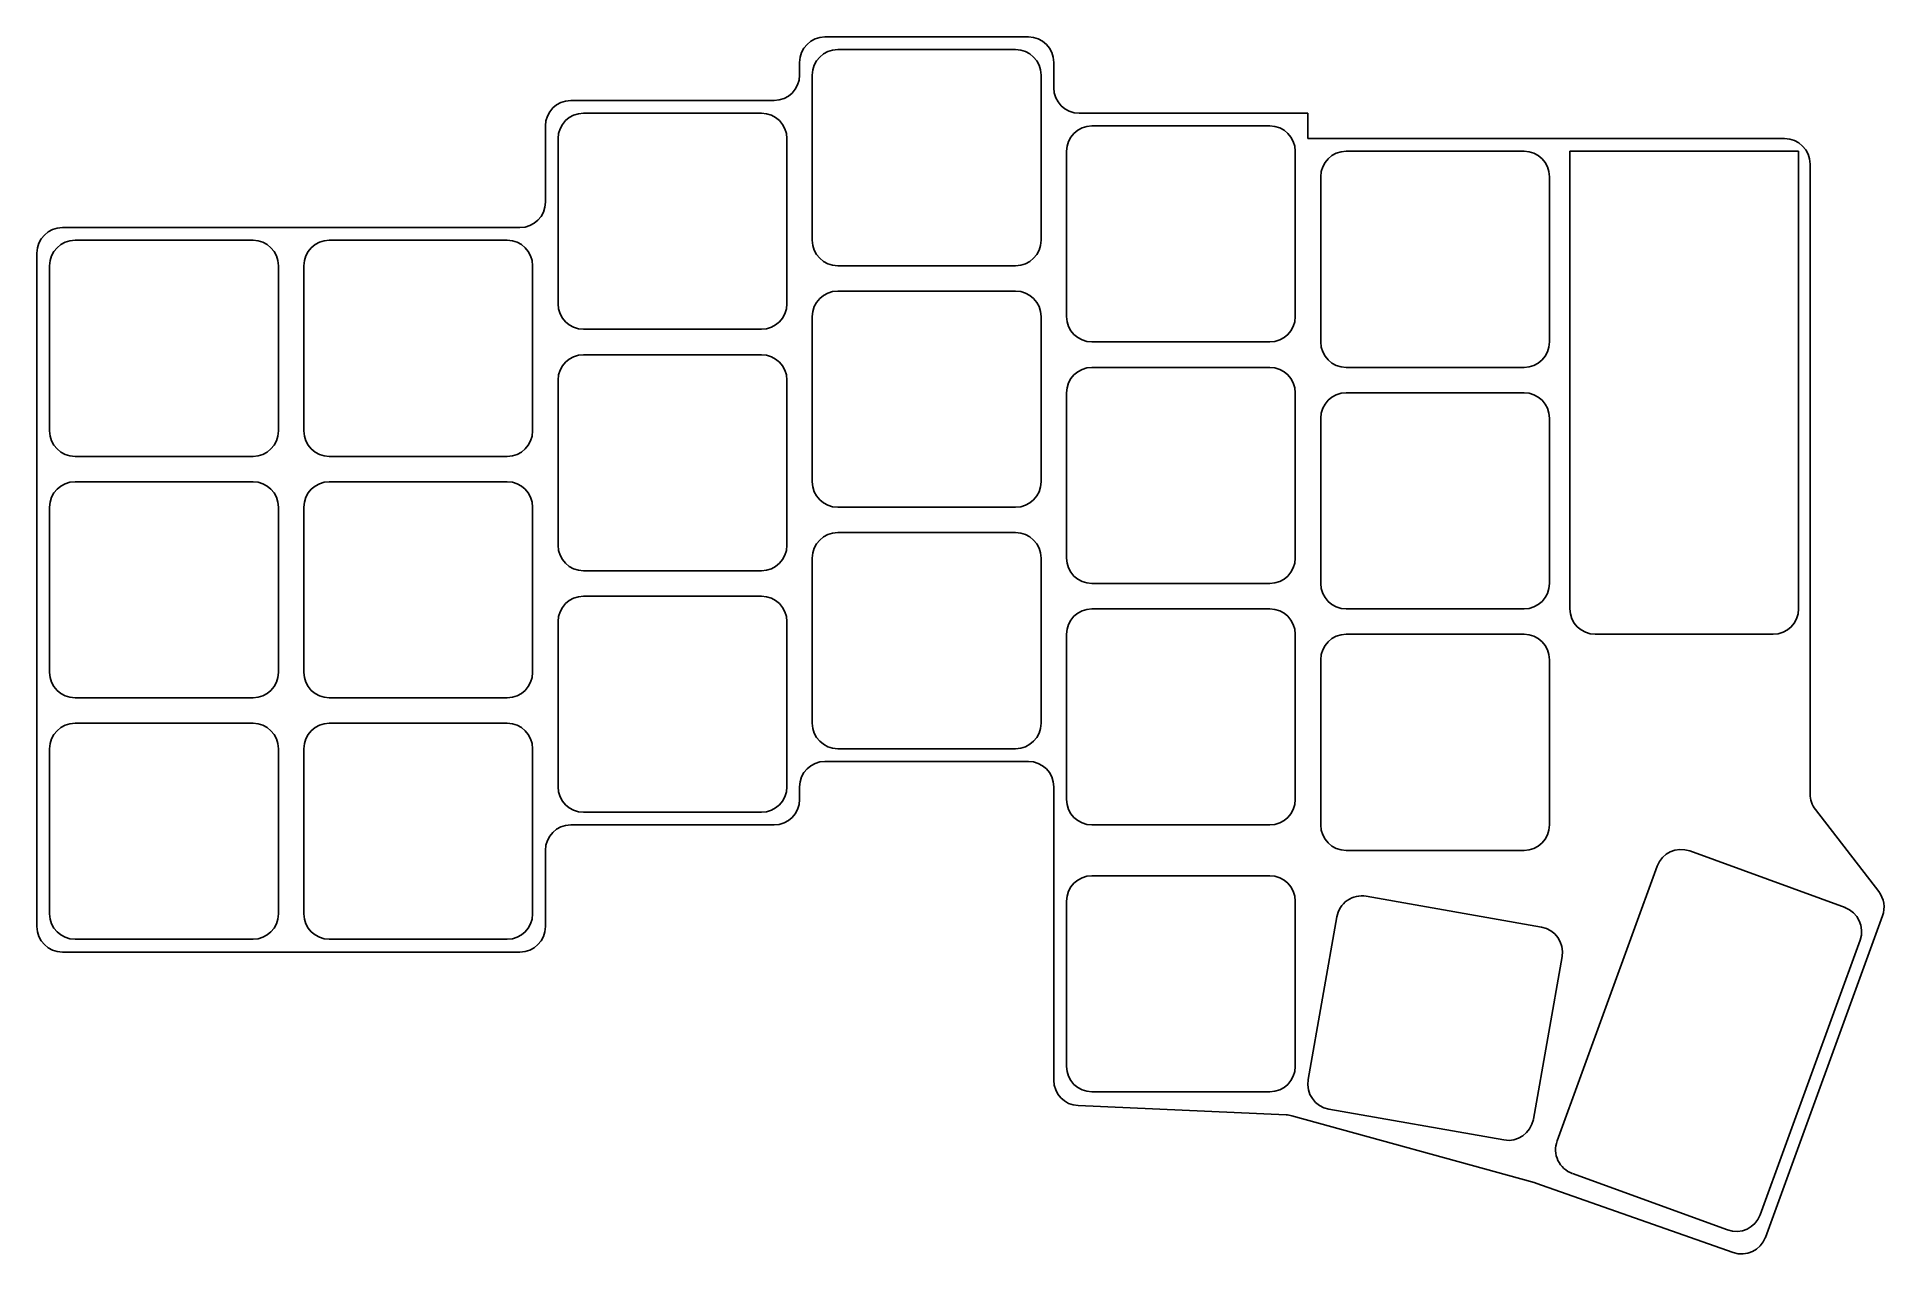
# Model space of a CAD drawing. Header units: millimetres. Extents: x -10 to 135, y -33 to 62.
import ezdxf

# ---------------------------------------------------------------- set-up
doc = ezdxf.new("R2010")
doc.units = ezdxf.units.MM

msp = doc.modelspace()

# ---------------------------------------------------------------- linework, layer by layer
for p, q in [((52, 62.5), (68, 62.5)), ((67, 61.5), (53, 61.5)), ((50, 59.5), (50, 60.5)), ((70, 60.5), (70, 58.5)), ((51, 59.5), (51, 46.5)), ((69, 46.5), (69, 59.5)), ((32, 57.5), (48, 57.5)), ((30, 49.5), (30, 55.5)), ((47, 56.5), (33, 56.5)), ((72, 56.5), (90, 56.5)), ((87, 55.5), (73, 55.5)), ((90, 56.5), (90, 54.5)), ((31, 54.5), (31, 41.5)), ((49, 41.5), (49, 54.5)), ((90, 54.5), (127.5, 54.5)), ((71, 53.5), (71, 40.5)), ((89, 40.5), (89, 53.5)), ((107, 53.5), (93, 53.5)), ((128.6, 53.5), (110.6, 53.5)), ((110.6, 17.5), (110.6, 53.5)), ((128.6, 17.5), (128.6, 53.5)), ((129.5, 52.5), (129.5, 2.93)), ((91, 51.5), (91, 38.5)), ((109, 38.5), (109, 51.5)), ((-8, 47.5), (28, 47.5)), ((-10, -7.5), (-10, 45.5)), ((7, 46.5), (-7, 46.5)), ((27, 46.5), (13, 46.5)), ((-9, 44.5), (-9, 31.5)), ((9, 31.5), (9, 44.5)), ((11, 44.5), (11, 31.5)), ((29, 31.5), (29, 44.5)), ((53, 44.5), (67, 44.5)), ((67, 42.5), (53, 42.5)), ((33, 39.5), (47, 39.5)), ((51, 40.5), (51, 27.5)), ((69, 27.5), (69, 40.5)), ((73, 38.5), (87, 38.5)), ((47, 37.5), (33, 37.5)), ((87, 36.5), (73, 36.5)), ((93, 36.5), (107, 36.5)), ((31, 35.5), (31, 22.5)), ((49, 22.5), (49, 35.5)), ((71, 34.5), (71, 21.5)), ((89, 21.5), (89, 34.5)), ((107, 34.5), (93, 34.5)), ((91, 32.5), (91, 19.5)), ((109, 19.5), (109, 32.5)), ((-7, 29.5), (7, 29.5)), ((13, 29.5), (27, 29.5)), ((7, 27.5), (-7, 27.5)), ((27, 27.5), (13, 27.5)), ((-9, 25.5), (-9, 12.5)), ((9, 12.5), (9, 25.5)), ((11, 25.5), (11, 12.5)), ((29, 12.5), (29, 25.5)), ((53, 25.5), (67, 25.5)), ((67, 23.5), (53, 23.5)), ((33, 20.5), (47, 20.5)), ((51, 21.5), (51, 8.5)), ((69, 8.5), (69, 21.5)), ((73, 19.5), (87, 19.5)), ((47, 18.5), (33, 18.5)), ((87, 17.5), (73, 17.5)), ((93, 17.5), (107, 17.5)), ((31, 16.5), (31, 3.5)), ((49, 3.5), (49, 16.5)), ((71, 15.5), (71, 2.5)), ((89, 2.5), (89, 15.5)), ((107, 15.5), (93, 15.5)), ((112.6, 15.5), (126.6, 15.5)), ((91, 13.5), (91, 0.5)), ((109, 0.5), (109, 13.5)), ((-7, 10.5), (7, 10.5)), ((13, 10.5), (27, 10.5)), ((7, 8.5), (-7, 8.5)), ((27, 8.5), (13, 8.5)), ((-9, 6.5), (-9, -6.5)), ((9, -6.5), (9, 6.5)), ((11, 6.5), (11, -6.5)), ((29, -6.5), (29, 6.5)), ((53, 6.5), (67, 6.5)), ((68, 5.5), (52, 5.5)), ((50, 3.5), (50, 2.5)), ((70, -19.59), (70, 3.5)), ((33, 1.5), (47, 1.5)), ((129.92, 1.71), (134.9, -4.75)), ((48, 0.5), (32, 0.5)), ((73, 0.5), (87, 0.5)), ((30, -1.5), (30, -7.5)), ((93, -1.5), (107, -1.5)), ((117.47, -2.75), (109.6, -24.36)), ((132.25, -6), (120.03, -1.55)), ((87, -3.5), (73, -3.5)), ((71, -5.5), (71, -18.5)), ((89, -18.5), (89, -5.5)), ((108.37, -7.54), (94.58, -5.11)), ((92.27, -6.74), (90.01, -19.54)), ((135.2, -6.65), (125.99, -31.95)), ((-7, -8.5), (7, -8.5)), ((13, -8.5), (27, -8.5)), ((125.57, -30.18), (133.44, -8.56)), ((28, -9.5), (-8, -9.5)), ((107.73, -22.66), (109.99, -9.86)), ((88.28, -22.31), (71.91, -21.58)), ((73, -20.5), (87, -20.5)), ((107.8, -27.64), (88.72, -22.38)), ((91.63, -21.86), (105.42, -24.29)), ((110.8, -26.93), (123.01, -31.37)), ((123.45, -33.15), (107.93, -27.69))]:
    msp.add_line(p, q)
for centre, start, end in [((52, 60.5), 90, 180), ((68, 60.5), 0, 90), ((53, 59.5), 90, 180), ((67, 59.5), 0, 90), ((48, 59.5), 270, 0), ((72, 58.5), 180, 270), ((32, 55.5), 90, 180), ((33, 54.5), 90, 180), ((47, 54.5), 0, 90), ((73, 53.5), 90, 180), ((87, 53.5), 0, 90), ((127.5, 52.5), 0, 90), ((93, 51.5), 90, 180), ((107, 51.5), 0, 90), ((28, 49.5), 270, 0), ((-8, 45.5), 90, 180), ((-7, 44.5), 90, 180), ((7, 44.5), 0, 90), ((13, 44.5), 90, 180), ((27, 44.5), 0, 90), ((53, 46.5), 180, 270), ((67, 46.5), 270, 0), ((53, 40.5), 90, 180), ((67, 40.5), 0, 90), ((33, 41.5), 180, 270), ((47, 41.5), 270, 0), ((73, 40.5), 180, 270), ((87, 40.5), 270, 0), ((93, 38.5), 180, 270), ((107, 38.5), 270, 0), ((33, 35.5), 90, 180), ((47, 35.5), 0, 90), ((73, 34.5), 90, 180), ((87, 34.5), 0, 90), ((93, 32.5), 90, 180), ((107, 32.5), 0, 90), ((-7, 31.5), 180, 270), ((7, 31.5), 270, 0), ((13, 31.5), 180, 270), ((27, 31.5), 270, 0), ((-7, 25.5), 90, 180), ((7, 25.5), 0, 90), ((13, 25.5), 90, 180), ((27, 25.5), 0, 90), ((53, 27.5), 180, 270), ((67, 27.5), 270, 0), ((53, 21.5), 90, 180), ((67, 21.5), 0, 90), ((33, 22.5), 180, 270), ((47, 22.5), 270, 0), ((73, 21.5), 180, 270), ((87, 21.5), 270, 0), ((93, 19.5), 180, 270), ((107, 19.5), 270, 0), ((33, 16.5), 90, 180), ((47, 16.5), 0, 90), ((73, 15.5), 90, 180), ((87, 15.5), 0, 90), ((112.6, 17.5), 180, 270), ((126.6, 17.5), 270, 0), ((93, 13.5), 90, 180), ((107, 13.5), 0, 90), ((-7, 12.5), 180, 270), ((7, 12.5), 270, 0), ((13, 12.5), 180, 270), ((27, 12.5), 270, 0), ((-7, 6.5), 90, 180), ((7, 6.5), 0, 90), ((13, 6.5), 90, 180), ((27, 6.5), 0, 90), ((53, 8.5), 180, 270), ((67, 8.5), 270, 0), ((52, 3.5), 90, 180), ((68, 3.5), 0, 90), ((33, 3.5), 180, 270), ((47, 3.5), 270, 0), ((131.5, 2.93), 180, 217.6875), ((48, 2.5), 270, 0), ((73, 2.5), 180, 270), ((87, 2.5), 270, 0), ((32, -1.5), 90, 180), ((93, 0.5), 180, 270), ((107, 0.5), 270, 0), ((119.35, -3.43), 70, 160), ((73, -5.5), 90, 180), ((87, -5.5), 0, 90), ((94.24, -7.08), 80, 170), ((133.32, -5.97), 340, 37.6875), ((-7, -6.5), 180, 270), ((7, -6.5), 270, 0), ((13, -6.5), 180, 270), ((27, -6.5), 270, 0), ((131.56, -7.88), 340, 70), ((-8, -7.5), 180, 270), ((28, -7.5), 270, 0), ((108.02, -9.51), 350, 80), ((73, -18.5), 180, 270), ((87, -18.5), 270, 0), ((72, -19.59), 180, 267.4649), ((91.98, -19.89), 170, 260), ((88.19, -24.31), 74.5732, 87.4649), ((105.76, -22.32), 260, 350), ((111.48, -25.05), 160, 250), ((107.27, -29.57), 70.5989, 74.5732), ((123.7, -29.49), 250, 340), ((124.11, -31.26), 250.5989, 340)]:
    msp.add_arc(centre, 2, start, end)

doc.saveas('drawing.dxf')
